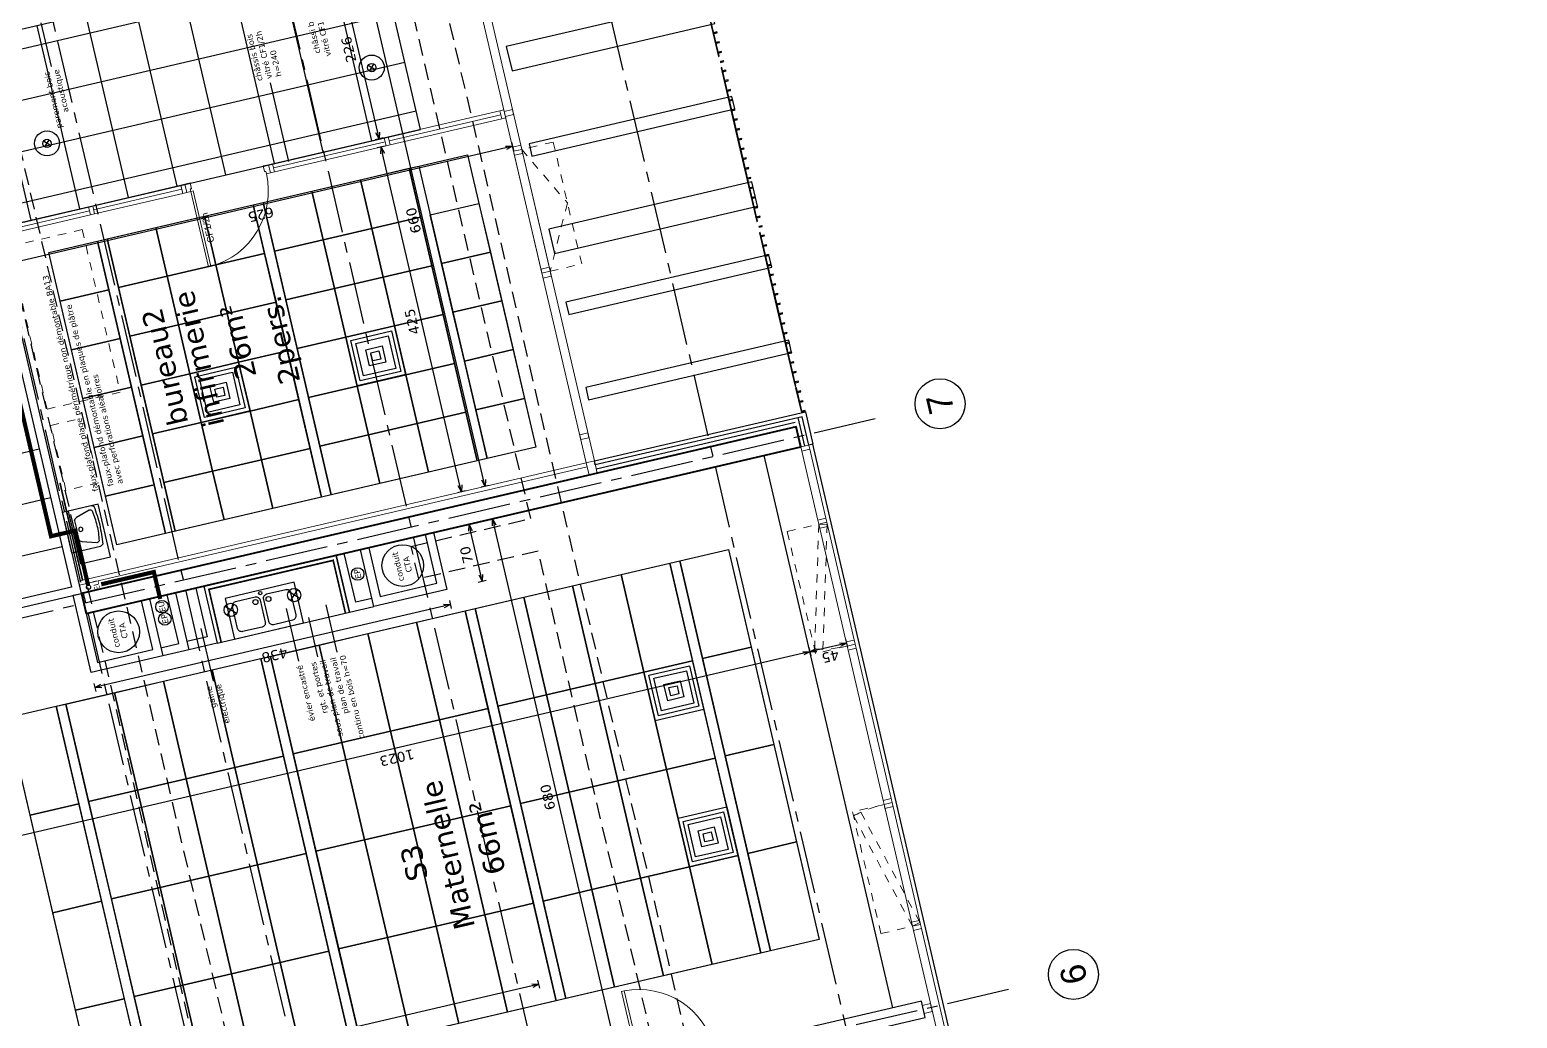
# Model space of a CAD drawing. Header units: metres. Extents: x 595893 to 596105, y 139631 to 139768.
# Drawn here: x 596081.98 to 596099.83, y 139704.8 to 139716.65 of the extents above; entities that cross this region are included whole.
import ezdxf
from ezdxf.enums import TextEntityAlignment as Align

# ---------------------------------------------------------------- set-up
doc = ezdxf.new("R2010")
doc.units = ezdxf.units.M
doc.header["$MEASUREMENT"] = 0
doc.header["$PDMODE"] = 3
doc.header["$PDSIZE"] = 0.1
for name, pattern in [('01', [0.15, 0.1, -0.05]), ('02', [0.28, 0.2, -0.08]), ('AXES', [2, 1.25, -0.25, 0.25, -0.25]), ('AXES2', [1.125, 0.75, -0.125, 0.125, -0.125]), ('CACHE2', [0.1875, 0.125, -0.0625])]:
    doc.linetypes.add(name, pattern=pattern)
for name, color, linetype in [('00-AXE-0.00', 14, 'AXES2'), ('01-CLOISON-0.25', 3, 'Continuous'), ('01-DOUBLAGE-0.0x', 6, 'Continuous'), ('01-ISOL-0.08', 43, 'ISOLATION'), ('01-SANITAIRE-0.15', 44, 'Continuous'), ('06-COT-50&100-0.20', 2, 'Continuous'), ('06-TXT-DETAILS-DIVERS-02.20', 2, 'Continuous'), ('06-TXT-DIVERS-0.20', 70, 'Continuous'), ('06-TXT-ETIQUETTES SURFACES', 210, 'Continuous'), ('07-CTA-0.13', 163, 'Continuous'), ('07-ECLAIRAGE-0.13', 31, 'Continuous'), ('07-PLAFONDS-0.13', 5, 'Continuous'), ('07-REVETEMENTS-INTER-0.10', 10, 'Continuous'), ('08-VU-0.08', 56, 'Continuous'), ('08-VU-0.13', 44, 'Continuous'), ('08-VU-0.20', 32, 'Continuous')]:
    doc.layers.add(name, color=color, linetype=linetype)
for name, color, linetype, lineweight in [('01-BETON-0.40', 4, 'Continuous', 40), ('01-MEN-CP-0.15', 2, 'Continuous', 18), ('01-MOBILIER-0.10', 10, 'Continuous', 9)]:
    doc.layers.add(name, color=color, linetype=linetype, lineweight=lineweight)
doc.styles.add('COT', font='verdana.ttf')
doc.styles.add('locaux 100', font='verdana.ttf', dxfattribs={"height": 0.22})
doc.styles.add('locaux 20', font='verdana.ttf', dxfattribs={"height": 0.07})
doc.styles.get("Standard").update_dxf_attribs({"font": 'arial.ttf'})
doc.linetypes.add('ISOLATION', pattern='A,0.0001,-0.1,[134,ltypeshp.shx,S=0.1,R=0,X=-0.1,Y=0],-0.2,[134,ltypeshp.shx,S=0.1,R=180,X=0.1,Y=0],-0.1', length=0.4001)
doc.dimstyles.new('COT50', dxfattribs={"dimtxt": 0.12, "dimasz": 0.08, "dimexe": 0.05, "dimexo": 0, "dimgap": 0.05, "dimtad": 1, "dimdec": 0, "dimlfac": 100, "dimzin": 0, "dimdsep": 46, "dimtxsty": 'COT', "dimblk": 'OPEN30', "dimcen": 0.04, "dimdle": 0.05, "dimclrd": 256, "dimclre": 256, "dimclrt": 6, "dimadec": 0, "dimazin": 0, "dimtm": 1e-09, "dimtfac": 1, "dimtdec": 0, "dimtmove": 1, "dimatfit": 0, "dimldrblk": 'OPEN30', "dimfxl": 0.05, "dimfxlon": 1, "dimtolj": 1, "dimtzin": 0, "dimlwd": -1, "dimlwe": -1, "dimarcsym": 0})

# ---------------------------------------------------------------- blocks, each defined once
blk = doc.blocks.new('fen150')
at = {"linetype": '01'}
blk.add_lwpolyline([(-1.55, 0), (-1.55, 0.388), (-0.05, 0.388), (-0.05, 0)], dxfattribs=at)
blk.add_lwpolyline([(-1.525, 0.292), (-0.076, -0.097), (-0.05, 0), (-1.499, 0.388)], close=True, dxfattribs=at)
for points in [[(-1.6, -0.1), (-1.55, -0.1), (-1.55, 0), (-1.6, 0)], [(-1.55, -0.1), (-1.5, -0.1), (-1.5, 0), (-1.55, 0)], [(-0.05, -0.1), (0, -0.1), (0, 0), (-0.05, 0)], [(-1.55, -0.1), (-0.05, -0.1), (-0.05, 0), (-1.55, 0)], [(-0.1, -0.1), (-0.05, -0.1), (-0.05, 0), (-0.1, 0)]]:
    blk.add_lwpolyline(points, close=True)
blk.add_arc((-0.05, 0), 1.5, 165, 180, dxfattribs=at)
blk = doc.blocks.new('LuminaireSuspendu')
for p, q in [((-0.035, 0.035), (0.035, -0.035)), ((-0.035, -0.035), (0.035, 0.035))]:
    blk.add_line(p, q)
for radius in [0.15, 0.05]:
    blk.add_circle((0, 0), radius)
blk = doc.blocks.new('_Open30')
at = {"color": 0, "linetype": 'ByBlock', "lineweight": -2}
for p, q in [((-1, 0.27), (0, 0)), ((0, 0), (-1, -0.27)), ((0, 0), (-1, 0))]:
    blk.add_line(p, q, dxfattribs=at)
blk = doc.blocks.new('*D31')
at = {"layer": '06-COT-50&100-0.20', "transparency": 16777216}
for p, q in [((596087.488, 139710.773), (596087.585, 139710.796)), ((596089.062, 139704.24), (596087.554, 139710.706)), ((596089.129, 139704.173), (596089.031, 139704.151))]:
    blk.add_line(p, q, dxfattribs=at)
at = {"layer": 'Defpoints', "color": 0, "transparency": 16777216}
for p in [(596087.536, 139710.784), (596086.691, 139710.587), (596089.226, 139704.196)]:
    blk.add_point(p, dxfattribs=at)
at = {"layer": '06-COT-50&100-0.20', "transparency": 16777216, "xscale": 0.08, "yscale": 0.08, "zscale": 0.08}
for p, rotation in [((596087.536, 139710.784), 103.1212703830424), ((596089.08, 139704.162), 283.1212703830424)]:
    blk.add_blockref('_Open30', p, dxfattribs=dict(at, rotation=rotation))
at = {"layer": '06-COT-50&100-0.20', "color": 6, "transparency": 16777216, "insert": (596088.198, 139707.448), "char_height": 0.12, "attachment_point": 5, "rotation": 103.1213, "style": 'COT'}
blk.add_mtext('\\A1;680', dxfattribs=at)
blk = doc.blocks.new('*D32')
at = {"layer": '06-COT-50&100-0.20', "transparency": 16777216}
for p, q in [((596085.615, 139717.524), (596085.712, 139717.547)), ((596086.157, 139715.417), (596085.682, 139717.458)), ((596086.224, 139715.351), (596086.127, 139715.328))]:
    blk.add_line(p, q, dxfattribs=at)
at = {"layer": 'Defpoints', "color": 0, "transparency": 16777216}
for p in [(596085.285, 139717.447), (596085.664, 139717.535), (596087.672, 139715.688)]:
    blk.add_point(p, dxfattribs=at)
at = {"layer": '06-COT-50&100-0.20', "transparency": 16777216, "xscale": 0.08, "yscale": 0.08, "zscale": 0.08}
for p, rotation in [((596085.664, 139717.535), 103.1212703830424), ((596086.175, 139715.339), 283.1212703830424)]:
    blk.add_blockref('_Open30', p, dxfattribs=dict(at, rotation=rotation))
at = {"layer": '06-COT-50&100-0.20', "color": 6, "transparency": 16777216, "insert": (596085.81, 139716.412), "char_height": 0.12, "attachment_point": 5, "rotation": 103.1213, "style": 'COT'}
blk.add_mtext('\\A1;226', dxfattribs=at)
blk = doc.blocks.new('*D83')
at = {"layer": '06-COT-50&100-0.20', "transparency": 16777216}
for p, q in [((596087.762, 139715.3), (596087.785, 139715.202)), ((596087.696, 139715.233), (596081.762, 139713.85)), ((596081.673, 139713.88), (596081.696, 139713.783))]:
    blk.add_line(p, q, dxfattribs=at)
at = {"layer": 'Defpoints', "color": 0, "transparency": 16777216}
for p in [(596087.695, 139715.591), (596081.605, 139714.171), (596081.684, 139713.831)]:
    blk.add_point(p, dxfattribs=at)
at = {"layer": '06-COT-50&100-0.20', "transparency": 16777216, "xscale": 0.08, "yscale": 0.08, "zscale": 0.08}
for p, rotation in [((596087.774, 139715.251), 13.12127038304243), ((596081.684, 139713.831), 193.1212703830424)]:
    blk.add_blockref('_Open30', p, dxfattribs=dict(at, rotation=rotation))
at = {"layer": '06-COT-50&100-0.20', "color": 6, "transparency": 16777216, "insert": (596084.755, 139714.432), "char_height": 0.12, "attachment_point": 5, "rotation": 193.1213, "style": 'COT'}
blk.add_mtext('\\A1;625', dxfattribs=at)
blk = doc.blocks.new('*D94')
at = {"layer": '06-COT-50&100-0.20', "transparency": 16777216}
for p, q in [((596091.331, 139709.241), (596091.354, 139709.143)), ((596091.265, 139709.174), (596081.457, 139706.888)), ((596081.368, 139706.918), (596081.391, 139706.821))]:
    blk.add_line(p, q, dxfattribs=at)
at = {"layer": 'Defpoints', "color": 0, "transparency": 16777216}
for p in [(596090.794, 139711.544), (596080.775, 139709.465), (596081.38, 139706.87)]:
    blk.add_point(p, dxfattribs=at)
at = {"layer": '06-COT-50&100-0.20', "transparency": 16777216, "xscale": 0.08, "yscale": 0.08, "zscale": 0.08}
for p, rotation in [((596091.342, 139709.192), 13.12127038304243), ((596081.38, 139706.87), 193.1212703830424)]:
    blk.add_blockref('_Open30', p, dxfattribs=dict(at, rotation=rotation))
at = {"layer": '06-COT-50&100-0.20', "color": 6, "transparency": 16777216, "insert": (596086.387, 139707.921), "char_height": 0.12, "attachment_point": 5, "rotation": 193.1213, "style": 'COT'}
blk.add_mtext('\\A1;1023', dxfattribs=at)
blk = doc.blocks.new('lav')
for p, q in [((0, 0.5), (-0.35, 0.5)), ((-0.316, 0.45), (-0.15, 0.4)), ((-0.117, 0.367), (-0.117, 0.25)), ((0, 0), (0, 0.5)), ((-0.117, 0.133), (-0.117, 0.25)), ((0, 0), (-0.35, 0)), ((-0.316, 0.05), (-0.15, 0.1))]:
    blk.add_line(p, q)
blk.add_circle((-0.167, 0.25), 0.025)
for centre, radius, start, end in [((1.511, 0.231), 1.911, 172.4054, 179.4234), ((-0.33, 0.418), 0.0844, 103.8031, 129.327), ((0.498, 0.264), 0.864, 168.6901, 180.9211), ((-0.325, 0.425), 0.0264, 71.5651, 161.5651), ((-0.172, 0.344), 0.0598, 21.8014, 68.1986), ((1.511, 0.269), 1.911, 180.5766, 187.5946), ((0.498, 0.236), 0.864, 179.0789, 191.3099), ((-0.34, 0.062), 0.0625, 226.0761, 260.7938), ((-0.325, 0.075), 0.0264, 198.4349, 288.4349), ((-0.172, 0.156), 0.0598, 291.8014, 338.1986)]:
    blk.add_arc(centre, radius, start, end)
blk = doc.blocks.new('diffuseur60x60')
at = {"layer": '07-CTA-0.13'}
for points in [[(0, 0), (0, -0.6), (-0.6, -0.6), (-0.6, 0)], [(-0.05, -0.05), (-0.05, -0.55), (-0.55, -0.55), (-0.55, -0.05)], [(-0.1, -0.1), (-0.1, -0.5), (-0.5, -0.5), (-0.5, -0.1)], [(-0.2, -0.2), (-0.2, -0.4), (-0.4, -0.4), (-0.4, -0.2)], [(-0.25, -0.25), (-0.25, -0.35), (-0.35, -0.35), (-0.35, -0.25)]]:
    blk.add_lwpolyline(points, close=True, dxfattribs=at)
blk = doc.blocks.new('A$C64FF35B1')
at = {"layer": '08-VU-0.08'}
for points in [[(42.847, 0), (42.846, 2.5), (42.696, 2.5), (42.697, 0)], [(43.746, 2.5), (43.747, 0), (43.897, 0), (43.896, 2.5)], [(44.496, 2.5), (44.497, 0), (44.797, 0), (44.796, 2.5)], [(45.697, 2.5), (45.697, 0), (45.847, 0), (45.847, 2.5)], [(46.746, 2.5), (46.747, 0), (47.047, 0), (47.046, 2.5)]]:
    blk.add_lwpolyline(points, close=True, dxfattribs=at)
at = {"layer": '08-VU-0.13'}
for points in [[(42.272, 0.05), (41.967, 0.05), (41.967, 0.04), (42.272, 0.04)], [(41.967, 0.04), (42.272, 0.04), (42.272, 0.05), (41.967, 0.05)], [(41.972, 0), (41.982, 0), (41.982, 0.04), (41.972, 0.04)], [(42.092, 0), (42.102, 0), (42.102, 0.04), (42.092, 0.04)], [(42.212, 0), (42.222, 0), (42.222, 0.04), (42.212, 0.04)], [(42.292, 0.04), (43.237, 0.04), (43.237, 0.05), (42.292, 0.05)], [(42.332, 0), (42.342, 0), (42.342, 0.04), (42.332, 0.04)], [(42.452, 0), (42.462, 0), (42.462, 0.04), (42.452, 0.04)], [(42.572, 0), (42.582, 0), (42.582, 0.04), (42.572, 0.04)], [(42.692, 0), (42.702, 0), (42.702, 0.04), (42.692, 0.04)], [(42.812, 0), (42.822, 0), (42.822, 0.04), (42.812, 0.04)], [(42.932, 0), (42.942, 0), (42.942, 0.04), (42.932, 0.04)], [(43.052, 0), (43.062, 0), (43.062, 0.04), (43.052, 0.04)], [(43.172, 0), (43.182, 0), (43.182, 0.04), (43.172, 0.04)], [(43.237, 0.04), (44.182, 0.04), (44.182, 0.05), (43.237, 0.05)], [(43.292, 0), (43.302, 0), (43.302, 0.04), (43.292, 0.04)], [(43.412, 0), (43.422, 0), (43.422, 0.04), (43.412, 0.04)], [(43.532, 0), (43.542, 0), (43.542, 0.04), (43.532, 0.04)], [(43.652, 0), (43.662, 0), (43.662, 0.04), (43.652, 0.04)], [(43.772, 0), (43.782, 0), (43.782, 0.04), (43.772, 0.04)], [(43.892, 0), (43.902, 0), (43.902, 0.04), (43.892, 0.04)], [(44.012, 0), (44.022, 0), (44.022, 0.04), (44.012, 0.04)], [(44.132, 0), (44.142, 0), (44.142, 0.04), (44.132, 0.04)], [(44.247, 0), (44.257, 0), (44.257, 0.04), (44.247, 0.04)], [(44.322, 0.04), (45.267, 0.04), (45.267, 0.05), (44.322, 0.05)], [(44.362, 0), (44.372, 0), (44.372, 0.04), (44.362, 0.04)], [(44.482, 0), (44.492, 0), (44.492, 0.04), (44.482, 0.04)], [(44.602, 0), (44.612, 0), (44.612, 0.04), (44.602, 0.04)], [(44.722, 0), (44.732, 0), (44.732, 0.04), (44.722, 0.04)], [(44.842, 0), (44.852, 0), (44.852, 0.04), (44.842, 0.04)], [(44.962, 0), (44.972, 0), (44.972, 0.04), (44.962, 0.04)], [(45.082, 0), (45.092, 0), (45.092, 0.04), (45.082, 0.04)], [(45.202, 0), (45.212, 0), (45.212, 0.04), (45.202, 0.04)], [(45.267, 0.04), (46.212, 0.04), (46.212, 0.05), (45.267, 0.05)], [(45.322, 0), (45.332, 0), (45.332, 0.04), (45.322, 0.04)], [(45.442, 0), (45.452, 0), (45.452, 0.04), (45.442, 0.04)], [(45.562, 0), (45.572, 0), (45.572, 0.04), (45.562, 0.04)], [(45.682, 0), (45.692, 0), (45.692, 0.04), (45.682, 0.04)], [(45.802, 0), (45.812, 0), (45.812, 0.04), (45.802, 0.04)], [(45.922, 0), (45.932, 0), (45.932, 0.04), (45.922, 0.04)], [(46.042, 0), (46.052, 0), (46.052, 0.04), (46.042, 0.04)], [(46.162, 0), (46.172, 0), (46.172, 0.04), (46.162, 0.04)], [(46.277, 0), (46.287, 0), (46.287, 0.04), (46.277, 0.04)], [(46.352, 0.04), (47.297, 0.04), (47.297, 0.05), (46.352, 0.05)], [(46.392, 0), (46.402, 0), (46.402, 0.04), (46.392, 0.04)], [(46.512, 0), (46.522, 0), (46.522, 0.04), (46.512, 0.04)], [(46.632, 0), (46.642, 0), (46.642, 0.04), (46.632, 0.04)]]:
    blk.add_lwpolyline(points, close=True, dxfattribs=at)
blk = doc.blocks.new('A$C3FDA45BA')
blk.add_lwpolyline([(0.5, -0.425), (0.5, 0.425), (0, 0.425), (0, -0.425)], close=True)
for points in [[(0.115, 0.02), (0.385, 0.02, 0.414214), (0.435, 0.07), (0.435, 0.31, 0.414214), (0.385, 0.36), (0.115, 0.36, 0.414214), (0.065, 0.31), (0.065, 0.07, 0.414214)], [(0.115, -0.02), (0.385, -0.02, -0.414214), (0.435, -0.07), (0.435, -0.31, -0.414214), (0.385, -0.36), (0.115, -0.36, -0.414214), (0.065, -0.31), (0.065, -0.07, -0.414214)]]:
    blk.add_lwpolyline(points, format="xyb", close=True)
for centre, radius in [((0.033, 0), 0.02), ((0.125, 0.08), 0.03), ((0.125, -0.08), 0.03)]:
    blk.add_circle(centre, radius)
blk = doc.blocks.new('*D115')
at = {"layer": '06-COT-50&100-0.20', "transparency": 16777216}
for p, q in [((596091.331, 139709.241), (596091.354, 139709.143)), ((596091.703, 139709.276), (596091.42, 139709.21)), ((596091.769, 139709.343), (596091.792, 139709.245))]:
    blk.add_line(p, q, dxfattribs=at)
at = {"layer": 'Defpoints', "color": 0, "transparency": 16777216}
for p in [(596090.794, 139711.544), (596091.232, 139711.646), (596091.342, 139709.192)]:
    blk.add_point(p, dxfattribs=at)
at = {"layer": '06-COT-50&100-0.20', "transparency": 16777216, "xscale": 0.08, "yscale": 0.08, "zscale": 0.08}
for p, rotation in [((596091.342, 139709.192), 193.1212703830424), ((596091.781, 139709.294), 13.12127038304243)]:
    blk.add_blockref('_Open30', p, dxfattribs=dict(at, rotation=rotation))
at = {"layer": '06-COT-50&100-0.20', "color": 6, "transparency": 16777216, "insert": (596091.587, 139709.135), "char_height": 0.12, "attachment_point": 5, "rotation": 193.1213, "style": 'COT'}
blk.add_mtext('\\A1;45', dxfattribs=at)
blk = doc.blocks.new('*D126')
at = {"layer": '06-COT-50&100-0.20', "transparency": 16777216}
for p, q in [((596086.247, 139715.253), (596086.149, 139715.231)), ((596087.144, 139711.186), (596086.216, 139715.164)), ((596087.211, 139711.119), (596087.113, 139711.096))]:
    blk.add_line(p, q, dxfattribs=at)
at = {"layer": 'Defpoints', "color": 0, "transparency": 16777216}
for p in [(596087.695, 139715.591), (596086.198, 139715.242), (596088.658, 139711.457)]:
    blk.add_point(p, dxfattribs=at)
at = {"layer": '06-COT-50&100-0.20', "transparency": 16777216, "xscale": 0.08, "yscale": 0.08, "zscale": 0.08}
for p, rotation in [((596086.198, 139715.242), 103.1212703830424), ((596087.162, 139711.108), 283.1212703830424)]:
    blk.add_blockref('_Open30', p, dxfattribs=dict(at, rotation=rotation))
at = {"layer": '06-COT-50&100-0.20', "color": 6, "transparency": 16777216, "insert": (596086.57, 139713.149), "char_height": 0.12, "attachment_point": 5, "rotation": 103.1213, "style": 'COT'}
blk.add_mtext('\\A1;425', dxfattribs=at)
blk = doc.blocks.new('*D127')
at = {"layer": '06-COT-50&100-0.20', "transparency": 16777216}
for p, q in [((596085.996, 139717.613), (596085.899, 139717.59)), ((596087.427, 139711.252), (596085.965, 139717.524)), ((596087.494, 139711.185), (596087.397, 139711.163))]:
    blk.add_line(p, q, dxfattribs=at)
at = {"layer": 'Defpoints', "color": 0, "transparency": 16777216}
for p in [(596087.16, 139717.884), (596085.947, 139717.602), (596088.658, 139711.457)]:
    blk.add_point(p, dxfattribs=at)
at = {"layer": '06-COT-50&100-0.20', "transparency": 16777216, "xscale": 0.08, "yscale": 0.08, "zscale": 0.08}
for p, rotation in [((596085.947, 139717.602), 103.1212703830424), ((596087.446, 139711.174), 283.1212703830424)]:
    blk.add_blockref('_Open30', p, dxfattribs=dict(at, rotation=rotation))
at = {"layer": '06-COT-50&100-0.20', "color": 6, "transparency": 16777216, "insert": (596086.587, 139714.362), "char_height": 0.12, "attachment_point": 5, "rotation": 103.1213, "style": 'COT'}
blk.add_mtext('\\A1;660', dxfattribs=at)
blk = doc.blocks.new('*D131')
at = {"layer": '06-COT-50&100-0.20', "transparency": 16777216}
for p, q in [((596088.012, 139705.187), (596083.902, 139704.229)), ((596088.101, 139705.156), (596088.078, 139705.254)), ((596083.835, 139704.162), (596083.813, 139704.259))]:
    blk.add_line(p, q, dxfattribs=at)
at = {"layer": 'Defpoints', "color": 0, "transparency": 16777216}
for p in [(596088.224, 139704.63), (596083.824, 139704.211), (596083.958, 139703.635)]:
    blk.add_point(p, dxfattribs=at)
at = {"layer": '06-COT-50&100-0.20', "transparency": 16777216, "xscale": 0.08, "yscale": 0.08, "zscale": 0.08}
for p, rotation in [((596088.09, 139705.205), 13.12127038304243), ((596083.824, 139704.211), 193.1212703830424)]:
    blk.add_blockref('_Open30', p, dxfattribs=dict(at, rotation=rotation))
at = {"layer": '06-COT-50&100-0.20', "color": 6, "transparency": 16777216, "insert": (596085.982, 139704.598), "char_height": 0.12, "attachment_point": 5, "rotation": 193.1213, "style": 'COT'}
blk.add_mtext('\\A1;438', dxfattribs=at)
blk = doc.blocks.new('*D133')
at = {"layer": '06-COT-50&100-0.20', "transparency": 16777216}
for p, q in [((596087.204, 139710.707), (596087.301, 139710.73)), ((596087.393, 139710.114), (596087.271, 139710.64)), ((596087.363, 139710.025), (596087.46, 139710.048))]:
    blk.add_line(p, q, dxfattribs=at)
at = {"layer": 'Defpoints', "color": 0, "transparency": 16777216}
for p in [(596087.253, 139710.718), (596086.828, 139710.619), (596086.987, 139709.937)]:
    blk.add_point(p, dxfattribs=at)
at = {"layer": '06-COT-50&100-0.20', "transparency": 16777216, "xscale": 0.08, "yscale": 0.08, "zscale": 0.08}
for p, rotation in [((596087.253, 139710.718), 103.1212703830424), ((596087.412, 139710.036), 283.1212703830424)]:
    blk.add_blockref('_Open30', p, dxfattribs=dict(at, rotation=rotation))
at = {"layer": '06-COT-50&100-0.20', "color": 6, "transparency": 16777216, "insert": (596087.223, 139710.352), "char_height": 0.12, "attachment_point": 5, "rotation": 103.1213, "style": 'COT'}
blk.add_mtext('\\A1;70', dxfattribs=at)
blk = doc.blocks.new('*D140')
at = {"layer": '06-COT-50&100-0.20', "transparency": 16777216}
for p, q in [((596087.017, 139709.806), (596087.04, 139709.709)), ((596086.951, 139709.739), (596082.841, 139708.781)), ((596082.752, 139708.812), (596082.774, 139708.715))]:
    blk.add_line(p, q, dxfattribs=at)
at = {"layer": 'Defpoints', "color": 0, "transparency": 16777216}
for p in [(596086.987, 139709.937), (596082.721, 139708.943), (596082.763, 139708.763)]:
    blk.add_point(p, dxfattribs=at)
at = {"layer": '06-COT-50&100-0.20', "transparency": 16777216, "xscale": 0.08, "yscale": 0.08, "zscale": 0.08}
for p, rotation in [((596087.029, 139709.758), 13.12127038304243), ((596082.763, 139708.763), 193.1212703830424)]:
    blk.add_blockref('_Open30', p, dxfattribs=dict(at, rotation=rotation))
at = {"layer": '06-COT-50&100-0.20', "color": 6, "transparency": 16777216, "insert": (596084.921, 139709.151), "char_height": 0.12, "attachment_point": 5, "rotation": 193.1213, "style": 'COT'}
blk.add_mtext('\\A1;438', dxfattribs=at)
blk = doc.blocks.new('P90')
at = {"linetype": 'Continuous'}
for points in [[(-0.05, 0.929), (-0.05, 0), (-0.08, 0), (-0.08, 0.929)], [(-0.965, -0.03), (-0.965, -0.1), (-1.03, -0.1), (-1.03, 0), (-0.98, 0), (-0.98, -0.03)], [(0, 0), (0, -0.1), (-0.065, -0.1), (-0.065, -0.03), (-0.05, -0.03), (-0.05, 0)]]:
    blk.add_lwpolyline(points, close=True, dxfattribs=at)
blk.add_arc((-0.043, -0.006), 0.937, 92.2388, 179.6062, dxfattribs=at)
at = {"linetype": 'Continuous', "text_generation_flag": 6}
blk.add_attdef('TEXTE', text='', height=0.08, rotation=90, dxfattribs=at).set_placement((-0.188, 0.469), align=Align.CENTER)
blk = doc.blocks.new('P90-20')
at = {"linetype": 'Continuous'}
for points in [[(-0.05, 0.929), (-0.05, 0), (-0.08, 0), (-0.08, 0.929)], [(-0.965, -0.03), (-0.965, -0.2), (-1.03, -0.2), (-1.03, 0), (-0.98, 0), (-0.98, -0.03)], [(0, 0), (0, -0.2), (-0.065, -0.2), (-0.065, -0.03), (-0.05, -0.03), (-0.05, 0)]]:
    blk.add_lwpolyline(points, close=True, dxfattribs=at)
blk.add_arc((-0.043, -0.006), 0.937, 92.2388, 179.6062, dxfattribs=at)
at = {"linetype": 'Continuous', "text_generation_flag": 6}
blk.add_attdef('TEXTE', text='', height=0.08, rotation=90, dxfattribs=at).set_placement((-0.188, 0.469), align=Align.CENTER)

msp = doc.modelspace()

# ---------------------------------------------------------------- linework, layer by layer
at = {"layer": '00-AXE-0.00'}
for p, q in [((596099.828, 139670.147), (596085.783, 139730.398)), ((596096.207, 139669.302), (596082.162, 139729.554)), ((596093.473, 139668.665), (596079.429, 139728.917)), ((596092.302, 139668.392), (596078.257, 139728.644)), ((596092.124, 139711.982), (596077.442, 139708.56)), ((596093.724, 139705.142), (596079.037, 139701.718))]:
    msp.add_line(p, q, dxfattribs=at)
at = {"layer": '00-AXE-0.00', "linetype": 'Continuous'}
for centre in [(596092.903, 139712.164), (596094.503, 139705.323)]:
    msp.add_circle(centre, 0.3, dxfattribs=at)
at = {"layer": '01-BETON-0.40'}
msp.add_lwpolyline([(596082.603, 139709.891), (596082.659, 139709.648), (596091.232, 139711.646), (596091.176, 139711.889)], close=True, dxfattribs=at)
at = {"layer": '01-CLOISON-0.25'}
for points in [[(596080.775, 139709.465), (596082.603, 139709.891), (596081.582, 139714.269), (596079.657, 139713.82), (596079.702, 139713.625), (596079.8, 139713.648), (596079.777, 139713.745), (596081.508, 139714.149), (596081.825, 139712.785), (596080.095, 139712.382), (596080.033, 139712.645), (596079.936, 139712.622), (596080.239, 139711.322), (596080.336, 139711.344), (596080.117, 139712.284), (596081.848, 139712.688), (596082.483, 139709.966), (596080.752, 139709.562), (596080.57, 139710.341), (596080.414, 139710.305), (596080.437, 139710.208), (596080.496, 139710.221), (596081.351, 139706.55), (596081.449, 139706.572)], [(596086.828, 139710.619), (596086.987, 139709.937), (596086.11, 139709.733), (596085.951, 139710.415), (596086.049, 139710.438), (596086.185, 139709.853), (596086.867, 139710.012), (596086.73, 139710.596)], [(596083.419, 139709.825), (596083.578, 139709.143), (596082.721, 139708.943), (596082.505, 139709.868), (596082.603, 139709.891), (596082.796, 139709.063), (596083.458, 139709.218), (596083.322, 139709.802)], [(596092.679, 139705.001), (596090.249, 139704.434), (596090.294, 139704.24), (596092.724, 139704.806)]]:
    msp.add_lwpolyline(points, close=True, dxfattribs=at)
for points in [[(596086.087, 139709.831), (596085.893, 139709.785), (596085.756, 139710.37), (596085.659, 139710.347), (596085.818, 139709.665), (596086.11, 139709.733)], [(596083.974, 139709.954), (596084.11, 139709.37), (596083.867, 139709.313)], [(596084.072, 139709.977), (596084.23, 139709.295), (596083.89, 139709.216)], [(596083.555, 139709.24), (596083.77, 139709.29), (596083.633, 139709.875), (596083.731, 139709.897), (596083.89, 139709.216), (596083.578, 139709.143)]]:
    msp.add_lwpolyline(points, dxfattribs=at)
at = {"layer": '01-DOUBLAGE-0.0x'}
msp.add_lwpolyline([(596091.33, 139711.669), (596091.25, 139712.009), (596088.767, 139711.431), (596088.756, 139711.479), (596091.288, 139712.069), (596091.379, 139711.68), (596091.33, 139711.669)], close=True, dxfattribs=at)
at = {"layer": '01-ISOL-0.08', "ltscale": 0.1}
for p, q in [((596091.164, 139711.938), (596088.778, 139711.382)), ((596091.281, 139711.657), (596091.202, 139711.998))]:
    msp.add_line(p, q, dxfattribs=at)
at = {"layer": '01-MEN-CP-0.15'}
for p, q in [((596087.635, 139715.628), (596086.295, 139715.316)), ((596086.247, 139715.305), (596084.908, 139714.992)), ((596083.807, 139714.736), (596082.749, 139714.489)), ((596082.7, 139714.478), (596081.642, 139714.231))]:
    msp.add_line(p, q, dxfattribs=at)
for points in [[(596088.658, 139711.457), (596087.16, 139717.884), (596087.257, 139717.907), (596088.756, 139711.479)], [(596087.16, 139717.884), (596088.658, 139711.457), (596088.756, 139711.479), (596087.257, 139717.907)], [(596087.646, 139715.579), (596087.623, 139715.677), (596086.284, 139715.365), (596086.307, 139715.267)], [(596087.695, 139715.591), (596087.672, 139715.688), (596087.623, 139715.677), (596087.646, 139715.579)], [(596087.69, 139715.61), (596087.676, 139715.669), (596087.774, 139715.691), (596087.787, 139715.633)], [(596086.258, 139715.256), (596086.235, 139715.353), (596084.896, 139715.041), (596084.919, 139714.944)], [(596086.307, 139715.267), (596086.284, 139715.365), (596086.235, 139715.353), (596086.258, 139715.256)], [(596087.788, 139715.191), (596087.776, 139715.24), (596087.874, 139715.263), (596087.885, 139715.214)], [(596087.799, 139715.143), (596087.788, 139715.191), (596087.885, 139715.214), (596087.896, 139715.165)], [(596088.128, 139713.731), (596087.788, 139715.191), (596087.885, 139715.214), (596088.226, 139713.753)], [(596084.919, 139714.944), (596084.896, 139715.041), (596084.848, 139715.03), (596084.87, 139714.932)], [(596083.818, 139714.687), (596083.796, 139714.785), (596082.738, 139714.538), (596082.76, 139714.441)], [(596083.867, 139714.699), (596083.844, 139714.796), (596083.796, 139714.785), (596083.818, 139714.687)], [(596081.654, 139714.183), (596081.631, 139714.28), (596082.689, 139714.527), (596082.712, 139714.429)], [(596082.76, 139714.441), (596082.738, 139714.538), (596082.689, 139714.527), (596082.712, 139714.429)], [(596088.128, 139713.731), (596088.117, 139713.779), (596088.214, 139713.802), (596088.226, 139713.753)], [(596088.142, 139713.672), (596088.128, 139713.731), (596088.226, 139713.753), (596088.239, 139713.695)], [(596088.594, 139711.734), (596088.58, 139711.793), (596088.677, 139711.815), (596088.691, 139711.757)], [(596091.33, 139711.669), (596091.341, 139711.62), (596091.244, 139711.597), (596091.232, 139711.646)], [(596091.341, 139711.62), (596091.534, 139710.792), (596091.437, 139710.769), (596091.244, 139711.597)], [(596082.58, 139709.988), (596082.569, 139710.037), (596088.658, 139711.457), (596088.67, 139711.408)], [(596088.756, 139711.479), (596088.79, 139711.333), (596088.692, 139711.31), (596088.658, 139711.457)], [(596091.897, 139709.234), (596092.317, 139707.432), (596092.22, 139707.409), (596091.8, 139709.211)], [(596092.681, 139705.874), (596093.112, 139704.024), (596093.015, 139704.001), (596092.583, 139705.851)], [(596092.788, 139704.975), (596092.81, 139704.877), (596092.713, 139704.855), (596092.69, 139704.952)]]:
    msp.add_lwpolyline(points, close=True, dxfattribs=at)
at = {"layer": '01-MEN-CP-0.15', "linetype": '01'}
for points in [[(596088.226, 139713.753), (596088.604, 139713.841), (596088.263, 139715.302), (596087.885, 139715.214)], [(596087.885, 139715.214), (596088.433, 139714.572), (596088.226, 139713.753)]]:
    msp.add_lwpolyline(points, dxfattribs=at)
at = {"layer": '01-MOBILIER-0.10', "linetype": '01'}
for points in [[(596081.736, 139714.048), (596082.613, 139714.252), (596083.067, 139712.304), (596082.19, 139712.1)], [(596082.625, 139711.996), (596082.807, 139711.217), (596082.417, 139711.126), (596082.236, 139711.905)]]:
    msp.add_lwpolyline(points, close=True, dxfattribs=at)
at = {"layer": '01-SANITAIRE-0.15', "linetype": 'CACHE2', "const_width": 0.05}
for points in [[(596082.683, 139709.989), (596082.53, 139710.644), (596082.238, 139710.576), (596081.655, 139713.075)], [(596083.548, 139709.823), (596083.472, 139710.147), (596082.84, 139710)]]:
    msp.add_lwpolyline(points, dxfattribs=at)
at = {"layer": '01-SANITAIRE-0.15'}
msp.add_lwpolyline([(596082.951, 139710.329), (596082.803, 139710.962), (596082.443, 139710.878), (596082.59, 139710.245)], close=True, dxfattribs=at)
for centre, radius in [((596085.916, 139710.124), 0.075), ((596082.688, 139709.965), 0.025), ((596083.569, 139709.731), 0.075), ((596083.603, 139709.585), 0.075)]:
    msp.add_circle(centre, radius, dxfattribs=at)
at = {"layer": '06-TXT-DETAILS-DIVERS-02.20'}
for points in [[(596082.117, 139716.731), (596082.238, 139716.209)], [(596085.089, 139715.068), (596084.87, 139716.011)], [(596085.533, 139709.754), (596085.666, 139709.185)], [(596085.059, 139709.708), (596085.206, 139709.078)], [(596085.326, 139709.602), (596085.436, 139709.131)], [(596084.036, 139709.47), (596084.183, 139708.839)]]:
    msp.add_lwpolyline(points, dxfattribs=at)
at = {"layer": '07-CTA-0.13', "linetype": '02'}
for points in [[(596084.977, 139725.487), (596096.574, 139675.737), (596095.681, 139674.302), (596090.485, 139673.091), (596090.395, 139673.481), (596095.429, 139674.654), (596096.146, 139675.808), (596092.669, 139690.727)], [(596092.669, 139690.727), (596091.234, 139690.393), (596091.144, 139690.783), (596092.578, 139691.117), (596088.083, 139710.398), (596086.649, 139710.064), (596086.558, 139710.454), (596087.993, 139710.788), (596085.87, 139719.895)], [(596081.376, 139717.322), (596087.781, 139689.847), (596093.608, 139685.818), (596095.933, 139675.843), (596095.303, 139674.83), (596090.349, 139673.675), (596090.258, 139674.065), (596095.051, 139675.182), (596095.506, 139675.913), (596093.253, 139685.577), (596087.426, 139689.606), (596081.024, 139717.07)]]:
    msp.add_lwpolyline(points, dxfattribs=at)
at = {"layer": '07-CTA-0.13'}
msp.add_circle((596086.458, 139710.225), 0.25, dxfattribs=at)
at = {"layer": '07-CTA-0.13', "ltscale": 0.25}
msp.add_circle((596083.049, 139709.43), 0.25, dxfattribs=at)
at = {"layer": '07-ECLAIRAGE-0.13'}
for p, q in [((596085.112, 139709.802), (596085.197, 139709.938)), ((596084.352, 139709.625), (596084.437, 139709.761)), ((596085.223, 139709.828), (596085.087, 139709.912)), ((596084.462, 139709.65), (596084.327, 139709.735))]:
    msp.add_line(p, q, dxfattribs=at)
for points in [[(596087.352, 139711.481), (596086.535, 139714.987), (596086.652, 139715.014), (596087.469, 139711.508)], [(596085.482, 139711.045), (596084.665, 139714.551), (596084.782, 139714.578), (596085.599, 139711.072)], [(596083.612, 139710.609), (596082.795, 139714.115), (596082.912, 139714.142), (596083.729, 139710.636)], [(596090.752, 139705.578), (596089.663, 139710.253), (596089.78, 139710.28), (596090.869, 139705.606)], [(596088.298, 139705.006), (596087.208, 139709.681), (596087.325, 139709.708), (596088.415, 139705.034)], [(596085.844, 139704.434), (596084.754, 139709.109), (596084.871, 139709.136), (596085.961, 139704.462)], [(596083.39, 139703.862), (596082.3, 139708.537), (596082.417, 139708.564), (596083.507, 139703.89)]]:
    msp.add_lwpolyline(points, close=True, dxfattribs=at)
for centre in [(596085.155, 139709.87), (596084.394, 139709.693)]:
    msp.add_circle(centre, 0.08, dxfattribs=at)
at = {"layer": '07-PLAFONDS-0.13'}
for p, q in [((596079.196, 139715.794), (596086.208, 139717.429)), ((596085.573, 139717.514), (596086.084, 139715.318)), ((596084.988, 139717.378), (596085.5, 139715.182)), ((596083.82, 139717.106), (596084.331, 139714.909)), ((596084.404, 139717.242), (596084.916, 139715.046)), ((596083.235, 139716.969), (596083.747, 139714.773)), ((596079.333, 139715.21), (596086.345, 139716.845)), ((596082.651, 139716.833), (596083.163, 139714.637)), ((596081.482, 139716.561), (596081.994, 139714.365)), ((596082.067, 139716.697), (596082.578, 139714.501)), ((596079.469, 139714.626), (596086.481, 139716.26)), ((596079.605, 139714.041), (596086.617, 139715.676)), ((596082.097, 139711.619), (596080.367, 139711.215)), ((596082.233, 139711.035), (596080.503, 139710.631)), ((596082.37, 139710.45), (596080.639, 139710.047))]:
    msp.add_line(p, q, dxfattribs=at)
for points in [[(596086.669, 139715.454), (596086.157, 139717.65), (596079.145, 139716.016), (596079.657, 139713.82)], [(596087.236, 139715.15), (596088.053, 139711.644), (596083.028, 139710.473), (596082.211, 139713.979)], [(596086.535, 139714.987), (596086.671, 139714.402), (596086.087, 139714.266), (596085.951, 139714.851)], [(596085.951, 139714.851), (596086.087, 139714.266), (596085.503, 139714.13), (596085.366, 139714.714)], [(596085.366, 139714.714), (596085.503, 139714.13), (596084.918, 139713.994), (596084.782, 139714.578)], [(596084.081, 139714.415), (596084.217, 139713.83), (596083.633, 139713.694), (596083.496, 139714.278)], [(596084.665, 139714.551), (596084.801, 139713.967), (596084.217, 139713.83), (596084.081, 139714.415)], [(596086.671, 139714.402), (596086.807, 139713.818), (596086.223, 139713.682), (596086.087, 139714.266)], [(596087.372, 139714.566), (596087.509, 139713.982), (596086.924, 139713.845), (596086.788, 139714.43)], [(596083.496, 139714.278), (596083.633, 139713.694), (596083.048, 139713.558), (596082.912, 139714.142)], [(596086.087, 139714.266), (596086.223, 139713.682), (596085.639, 139713.546), (596085.503, 139714.13)], [(596082.795, 139714.115), (596082.931, 139713.531), (596082.347, 139713.394), (596082.211, 139713.979)], [(596085.503, 139714.13), (596085.639, 139713.546), (596085.054, 139713.409), (596084.918, 139713.994)], [(596084.801, 139713.967), (596084.938, 139713.382), (596084.353, 139713.246), (596084.217, 139713.83)], [(596087.509, 139713.982), (596087.645, 139713.397), (596087.06, 139713.261), (596086.924, 139713.845)], [(596083.633, 139713.694), (596083.769, 139713.11), (596083.185, 139712.974), (596083.048, 139713.558)], [(596084.217, 139713.83), (596084.353, 139713.246), (596083.769, 139713.11), (596083.633, 139713.694)], [(596086.223, 139713.682), (596086.359, 139713.098), (596085.775, 139712.961), (596085.639, 139713.546)], [(596086.807, 139713.818), (596086.944, 139713.234), (596086.359, 139713.098), (596086.223, 139713.682)], [(596082.931, 139713.531), (596083.068, 139712.946), (596082.483, 139712.81), (596082.347, 139713.394)], [(596085.639, 139713.546), (596085.775, 139712.961), (596085.191, 139712.825), (596085.054, 139713.409)], [(596084.938, 139713.382), (596085.074, 139712.798), (596084.489, 139712.662), (596084.353, 139713.246)], [(596087.645, 139713.397), (596087.781, 139712.813), (596087.197, 139712.677), (596087.06, 139713.261)], [(596084.353, 139713.246), (596084.489, 139712.662), (596083.905, 139712.525), (596083.769, 139713.11)], [(596086.944, 139713.234), (596087.08, 139712.649), (596086.495, 139712.513), (596086.359, 139713.098)], [(596083.769, 139713.11), (596083.905, 139712.525), (596083.321, 139712.389), (596083.185, 139712.974)], [(596086.359, 139713.098), (596086.495, 139712.513), (596085.911, 139712.377), (596085.775, 139712.961)], [(596083.068, 139712.946), (596083.204, 139712.362), (596082.62, 139712.226), (596082.483, 139712.81)], [(596085.074, 139712.798), (596085.21, 139712.214), (596084.626, 139712.077), (596084.489, 139712.662)], [(596085.775, 139712.961), (596085.911, 139712.377), (596085.327, 139712.241), (596085.191, 139712.825)], [(596087.781, 139712.813), (596087.917, 139712.229), (596087.333, 139712.092), (596087.197, 139712.677)], [(596080.752, 139709.562), (596080.117, 139712.284), (596081.848, 139712.688), (596082.483, 139709.966)], [(596084.489, 139712.662), (596084.626, 139712.077), (596084.041, 139711.941), (596083.905, 139712.525)], [(596087.08, 139712.649), (596087.216, 139712.065), (596086.632, 139711.929), (596086.495, 139712.513)], [(596083.905, 139712.525), (596084.041, 139711.941), (596083.457, 139711.805), (596083.321, 139712.389)], [(596086.495, 139712.513), (596086.632, 139711.929), (596086.047, 139711.793), (596085.911, 139712.377)], [(596083.204, 139712.362), (596083.34, 139711.778), (596082.756, 139711.641), (596082.62, 139712.226)], [(596085.911, 139712.377), (596086.047, 139711.793), (596085.463, 139711.656), (596085.327, 139712.241)], [(596084.626, 139712.077), (596084.762, 139711.493), (596084.177, 139711.357), (596084.041, 139711.941)], [(596085.21, 139712.214), (596085.346, 139711.629), (596084.762, 139711.493), (596084.626, 139712.077)], [(596087.917, 139712.229), (596088.053, 139711.644), (596087.469, 139711.508), (596087.333, 139712.092)], [(596084.041, 139711.941), (596084.177, 139711.357), (596083.593, 139711.221), (596083.457, 139711.805)], [(596086.632, 139711.929), (596086.768, 139711.345), (596086.184, 139711.208), (596086.047, 139711.793)], [(596087.216, 139712.065), (596087.352, 139711.481), (596086.768, 139711.345), (596086.632, 139711.929)], [(596083.34, 139711.778), (596083.476, 139711.193), (596082.892, 139711.057), (596082.756, 139711.641)], [(596086.047, 139711.793), (596086.184, 139711.208), (596085.599, 139711.072), (596085.463, 139711.656)], [(596085.346, 139711.629), (596085.482, 139711.045), (596084.898, 139710.909), (596084.762, 139711.493)], [(596084.762, 139711.493), (596084.898, 139710.909), (596084.314, 139710.772), (596084.177, 139711.357)], [(596083.476, 139711.193), (596083.612, 139710.609), (596083.028, 139710.473), (596082.892, 139711.057)], [(596084.177, 139711.357), (596084.314, 139710.772), (596083.729, 139710.636), (596083.593, 139711.221)], [(596082.805, 139703.726), (596081.716, 139708.401), (596090.364, 139710.417), (596091.454, 139705.742)], [(596090.364, 139710.417), (596090.636, 139709.248), (596090.052, 139709.112), (596089.78, 139710.28)], [(596089.078, 139710.117), (596089.351, 139708.948), (596088.766, 139708.812), (596088.494, 139709.981)], [(596089.663, 139710.253), (596089.935, 139709.084), (596089.351, 139708.948), (596089.078, 139710.117)], [(596088.494, 139709.981), (596088.766, 139708.812), (596088.182, 139708.676), (596087.91, 139709.845)], [(596087.91, 139709.845), (596088.182, 139708.676), (596087.598, 139708.54), (596087.325, 139709.708)], [(596087.208, 139709.681), (596087.481, 139708.512), (596086.897, 139708.376), (596086.624, 139709.545)], [(596086.04, 139709.409), (596086.312, 139708.24), (596085.728, 139708.104), (596085.455, 139709.272)], [(596086.624, 139709.545), (596086.897, 139708.376), (596086.312, 139708.24), (596086.04, 139709.409)], [(596085.455, 139709.272), (596085.728, 139708.104), (596085.144, 139707.968), (596084.871, 139709.136)], [(596090.636, 139709.248), (596090.909, 139708.079), (596090.324, 139707.943), (596090.052, 139709.112)], [(596084.754, 139709.109), (596085.027, 139707.94), (596084.442, 139707.804), (596084.17, 139708.973)], [(596089.935, 139709.084), (596090.207, 139707.916), (596089.623, 139707.78), (596089.351, 139708.948)], [(596084.17, 139708.973), (596084.442, 139707.804), (596083.858, 139707.668), (596083.586, 139708.837)], [(596089.351, 139708.948), (596089.623, 139707.78), (596089.039, 139707.643), (596088.766, 139708.812)], [(596083.001, 139708.7), (596083.274, 139707.532), (596082.689, 139707.396), (596082.417, 139708.564)], [(596083.586, 139708.837), (596083.858, 139707.668), (596083.274, 139707.532), (596083.001, 139708.7)], [(596088.766, 139708.812), (596089.039, 139707.643), (596088.454, 139707.507), (596088.182, 139708.676)], [(596082.3, 139708.537), (596082.572, 139707.368), (596081.988, 139707.232), (596081.716, 139708.401)], [(596087.481, 139708.512), (596087.753, 139707.344), (596087.169, 139707.208), (596086.897, 139708.376)], [(596088.182, 139708.676), (596088.454, 139707.507), (596087.87, 139707.371), (596087.598, 139708.54)], [(596086.897, 139708.376), (596087.169, 139707.208), (596086.585, 139707.071), (596086.312, 139708.24)], [(596086.312, 139708.24), (596086.585, 139707.071), (596086, 139706.935), (596085.728, 139708.104)], [(596085.728, 139708.104), (596086, 139706.935), (596085.416, 139706.799), (596085.144, 139707.968)], [(596090.909, 139708.079), (596091.181, 139706.911), (596090.597, 139706.774), (596090.324, 139707.943)], [(596084.442, 139707.804), (596084.715, 139706.635), (596084.13, 139706.499), (596083.858, 139707.668)], [(596085.027, 139707.94), (596085.299, 139706.772), (596084.715, 139706.635), (596084.442, 139707.804)], [(596090.207, 139707.916), (596090.48, 139706.747), (596089.896, 139706.611), (596089.623, 139707.78)], [(596083.858, 139707.668), (596084.13, 139706.499), (596083.546, 139706.363), (596083.274, 139707.532)], [(596089.039, 139707.643), (596089.311, 139706.475), (596088.727, 139706.339), (596088.454, 139707.507)], [(596089.623, 139707.78), (596089.896, 139706.611), (596089.311, 139706.475), (596089.039, 139707.643)], [(596083.274, 139707.532), (596083.546, 139706.363), (596082.962, 139706.227), (596082.689, 139707.396)], [(596088.454, 139707.507), (596088.727, 139706.339), (596088.143, 139706.202), (596087.87, 139707.371)], [(596082.572, 139707.368), (596082.845, 139706.2), (596082.261, 139706.063), (596081.988, 139707.232)], [(596087.753, 139707.344), (596088.026, 139706.175), (596087.441, 139706.039), (596087.169, 139707.208)], [(596087.169, 139707.208), (596087.441, 139706.039), (596086.857, 139705.903), (596086.585, 139707.071)], [(596086, 139706.935), (596086.273, 139705.766), (596085.688, 139705.63), (596085.416, 139706.799)], [(596086.585, 139707.071), (596086.857, 139705.903), (596086.273, 139705.766), (596086, 139706.935)], [(596091.181, 139706.911), (596091.454, 139705.742), (596090.869, 139705.606), (596090.597, 139706.774)], [(596085.299, 139706.772), (596085.571, 139705.603), (596084.987, 139705.467), (596084.715, 139706.635)], [(596090.48, 139706.747), (596090.752, 139705.578), (596090.168, 139705.442), (596089.896, 139706.611)], [(596084.715, 139706.635), (596084.987, 139705.467), (596084.403, 139705.331), (596084.13, 139706.499)], [(596089.896, 139706.611), (596090.168, 139705.442), (596089.584, 139705.306), (596089.311, 139706.475)], [(596083.546, 139706.363), (596083.818, 139705.194), (596083.234, 139705.058), (596082.962, 139706.227)], [(596084.13, 139706.499), (596084.403, 139705.331), (596083.818, 139705.194), (596083.546, 139706.363)], [(596089.311, 139706.475), (596089.584, 139705.306), (596088.999, 139705.17), (596088.727, 139706.339)], [(596082.845, 139706.2), (596083.117, 139705.031), (596082.533, 139704.895), (596082.261, 139706.063)], [(596088.727, 139706.339), (596088.999, 139705.17), (596088.415, 139705.034), (596088.143, 139706.202)], [(596087.441, 139706.039), (596087.714, 139704.87), (596087.129, 139704.734), (596086.857, 139705.903)], [(596088.026, 139706.175), (596088.298, 139705.006), (596087.714, 139704.87), (596087.441, 139706.039)], [(596086.857, 139705.903), (596087.129, 139704.734), (596086.545, 139704.598), (596086.273, 139705.766)], [(596086.273, 139705.766), (596086.545, 139704.598), (596085.961, 139704.462), (596085.688, 139705.63)], [(596085.571, 139705.603), (596085.844, 139704.434), (596085.26, 139704.298), (596084.987, 139705.467)], [(596084.403, 139705.331), (596084.675, 139704.162), (596084.091, 139704.026), (596083.818, 139705.194)], [(596084.987, 139705.467), (596085.26, 139704.298), (596084.675, 139704.162), (596084.403, 139705.331)], [(596083.818, 139705.194), (596084.091, 139704.026), (596083.507, 139703.89), (596083.234, 139705.058)], [(596083.117, 139705.031), (596083.39, 139703.862), (596082.805, 139703.726), (596082.533, 139704.895)]]:
    msp.add_lwpolyline(points, close=True, dxfattribs=at)
at = {"layer": '07-REVETEMENTS-INTER-0.10', "linetype": 'AXES', "ltscale": 0.2, "const_width": 0.02}
msp.add_lwpolyline([(596082.617, 139710.048), (596082.345, 139711.217)], dxfattribs=at)
at = {"layer": '07-REVETEMENTS-INTER-0.10', "linetype": '01', "const_width": 0.02}
msp.add_lwpolyline([(596084.279, 139709.307), (596084.132, 139709.939), (596085.623, 139710.287), (596085.77, 139709.654)], dxfattribs=at)
at = {"layer": '08-VU-0.13'}
for p, q in [((596092.338, 139704.921), (596090.794, 139711.544)), ((596096.1, 139691.424), (596091.379, 139711.68))]:
    msp.add_line(p, q, dxfattribs=at)
at = {"layer": '08-VU-0.20'}
msp.add_lwpolyline([(596084.23, 139709.295), (596085.818, 139709.665), (596085.66, 139710.347), (596084.072, 139709.977)], close=True, dxfattribs=at)

# ---------------------------------------------------------------- block references
for name, p, rotation in [('A$C64FF35B1', (596100.815, 139671.198), 103.1212703830424), ('diffuseur60x60', (596086.359, 139713.098), 13.12127037942163), ('diffuseur60x60', (596084.489, 139712.662), 13.12127037942163), ('diffuseur60x60', (596089.935, 139709.084), 13.12127037942163), ('diffuseur60x60', (596090.344, 139707.331), 13.12127037942163)]:
    msp.add_blockref(name, p, dxfattribs=dict(rotation=rotation))
at = {"layer": '01-MEN-CP-0.15', "rotation": 193.1212703894055}
msp.add_blockref('P90', (596083.867, 139714.699), dxfattribs=at).add_auto_attribs({'TEXTE': 'CF1/2h'})
at = {"layer": '01-MEN-CP-0.15', "rotation": 103.1212703830424}
msp.add_blockref('fen150', (596091.437, 139710.769), dxfattribs=at)
at = {"layer": '01-MEN-CP-0.15', "xscale": -1}
for name, p, rotation in [('fen150', (596092.583, 139705.851), 103.1212703833172), ('P90-20', (596089.246, 139704.201), 13.12127038328451)]:
    msp.add_blockref(name, p, dxfattribs=dict(at, rotation=rotation))
at = {"layer": '01-SANITAIRE-0.15', "extrusion": (0, 0, -1), "zscale": -1, "rotation": 346.8787296075074}
msp.add_blockref('lav', (-596082.489, 139710.378), dxfattribs=at)
at = {"layer": '01-SANITAIRE-0.15', "rotation": 283.1212703830424}
msp.add_blockref('A$C3FDA45BA', (596084.74, 139709.927), dxfattribs=at)
at = {"layer": '07-ECLAIRAGE-0.13', "rotation": 103.1212703830424}
for p in [(596086.086, 139716.195), (596082.19, 139715.286)]:
    msp.add_blockref('LuminaireSuspendu', p, dxfattribs=at)

# ---------------------------------------------------------------- texts
at = {"layer": '00-AXE-0.00'}
for s, p in [('7', (596092.903, 139712.164)), ('6', (596094.503, 139705.323))]:
    msp.add_text(s, height=0.3, rotation=103.1213, dxfattribs=at).set_placement(p, align=Align.MIDDLE_CENTER)
at = {"layer": '01-SANITAIRE-0.15', "char_height": 0.07, "width": 0.15887, "attachment_point": 5, "rotation": 103.1213, "style": 'locaux 20'}
for s, insert in [('EP', (596085.916, 139710.124)), ('EU', (596082.786, 139709.987)), ('EU', (596083.569, 139709.731)), ('EP', (596083.603, 139709.585))]:
    msp.add_mtext(s, dxfattribs=dict(at, insert=insert))
at = {"layer": '06-TXT-DETAILS-DIVERS-02.20', "char_height": 0.07, "rotation": 103.1213, "style": 'locaux 20'}
for s, insert, width, attachment_point in [('châssi bois\\Pvitré CF1/2h', (596085.379, 139716.89), 0.94096, 6), ('châssis bois\\Pvitré CF1/2h\\Ph=240', (596084.858, 139716.06), 1.0146, 4), ('parement bois\\Pacoustique', (596082.25, 139716.16), 0.94096, 6), ('\\pt0.28;rgt.^Iet portes \\P\\pt0.07;sous plan de travail', (596085.447, 139709.082), 0.94096, 6), ('plan de travail\\Pcontinu en bois h=70', (596085.677, 139709.136), 1.07229, 6), ('\\pt0.07;évier encastré', (596085.217, 139709.029), 0.94096, 6), ('\\pt0.07;gaine\\Pélectrique', (596084.194, 139708.79), 0.94096, 6)]:
    msp.add_mtext(s, dxfattribs=dict(at, insert=insert, width=width, attachment_point=attachment_point))
at = {"layer": '06-TXT-DIVERS-0.20', "char_height": 0.25, "width": 2.37148, "attachment_point": 5, "rotation": 103.1213, "style": 'locaux 100'}
for s, insert in [('bureau2\\Pinfirmerie', (596083.808, 139712.654)), ('2pers.', (596085.021, 139712.936)), ('S3\\PMaternelle', (596086.797, 139706.707))]:
    msp.add_mtext(s, dxfattribs=dict(at, insert=insert))
at = {"layer": '06-TXT-ETIQUETTES SURFACES', "char_height": 0.25, "attachment_point": 5, "rotation": 103.1213, "style": 'locaux 100'}
for s, insert in [('26m²', (596084.483, 139712.911)), ('66m²', (596087.472, 139706.964))]:
    msp.add_mtext(s, dxfattribs=dict(at, insert=insert))
at = {"layer": '07-CTA-0.13', "char_height": 0.07, "width": 0.74382, "attachment_point": 5, "rotation": 103.1213, "style": 'locaux 20'}
for insert in [(596086.458, 139710.225), (596083.049, 139709.43)]:
    msp.add_mtext('conduit\\PCTA', dxfattribs=dict(at, insert=insert))
at = {"layer": '07-PLAFONDS-0.13', "char_height": 0.07, "width": 6.62142, "attachment_point": 4, "rotation": 103.1213, "style": 'locaux 20'}
for s, insert in [('faux-plafond plage périmétrique non démontable BA13', (596082.783, 139711.116)), ('faux-plafond démontable en plaques de plâtre\\Pavec perforations aléatoires ', (596083.022, 139711.191))]:
    msp.add_mtext(s, dxfattribs=dict(at, insert=insert))

# ---------------------------------------------------------------- dimensions: what is measured, and where the dimension line sits
at = {"layer": '06-COT-50&100-0.20'}
for base, p1, p2, angle, picture, middle in [((596085.947, 139717.602), (596088.658, 139711.457), (596087.16, 139717.884), 103.1213, '*D127', (596086.587, 139714.362)), ((596085.6636, 139717.5355), (596087.6719, 139715.6881), (596085.2852, 139717.4473), 103.1213, '*D32', (596085.81, 139716.4119)), ((596081.684, 139713.831), (596087.695, 139715.591), (596081.605, 139714.171), 193.1213, '*D83', (596084.755, 139714.432)), ((596086.1982, 139715.2419), (596088.6583, 139711.4566), (596087.6946, 139715.5908), 103.1213, '*D126', (596086.5705, 139713.1493)), ((596081.38, 139706.87), (596090.794, 139711.544), (596080.775, 139709.465), 193.1213, '*D94', (596086.387, 139707.921)), ((596091.342, 139709.192), (596091.232, 139711.646), (596090.794, 139711.544), 193.1213, '*D115', (596091.587, 139709.135)), ((596087.536, 139710.784), (596089.226, 139704.196), (596086.691, 139710.587), 103.1213, '*D31', (596088.198, 139707.448)), ((596087.253, 139710.718), (596086.987, 139709.937), (596086.828, 139710.619), 103.1213, '*D133', (596087.223, 139710.352)), ((596082.763, 139708.763), (596086.987, 139709.937), (596082.721, 139708.943), 193.1213, '*D140', (596084.921, 139709.151)), ((596083.824, 139704.211), (596088.224, 139704.63), (596083.958, 139703.635), 193.1213, '*D131', (596085.982, 139704.598))]:
    dim = msp.add_linear_dim(base=base, p1=p1, p2=p2, angle=angle, dimstyle='COT50', dxfattribs=at)
    dim.commit()
    dim.dimension.update_dxf_attribs({"geometry": picture, "text_midpoint": middle})

doc.saveas('drawing.dxf')
